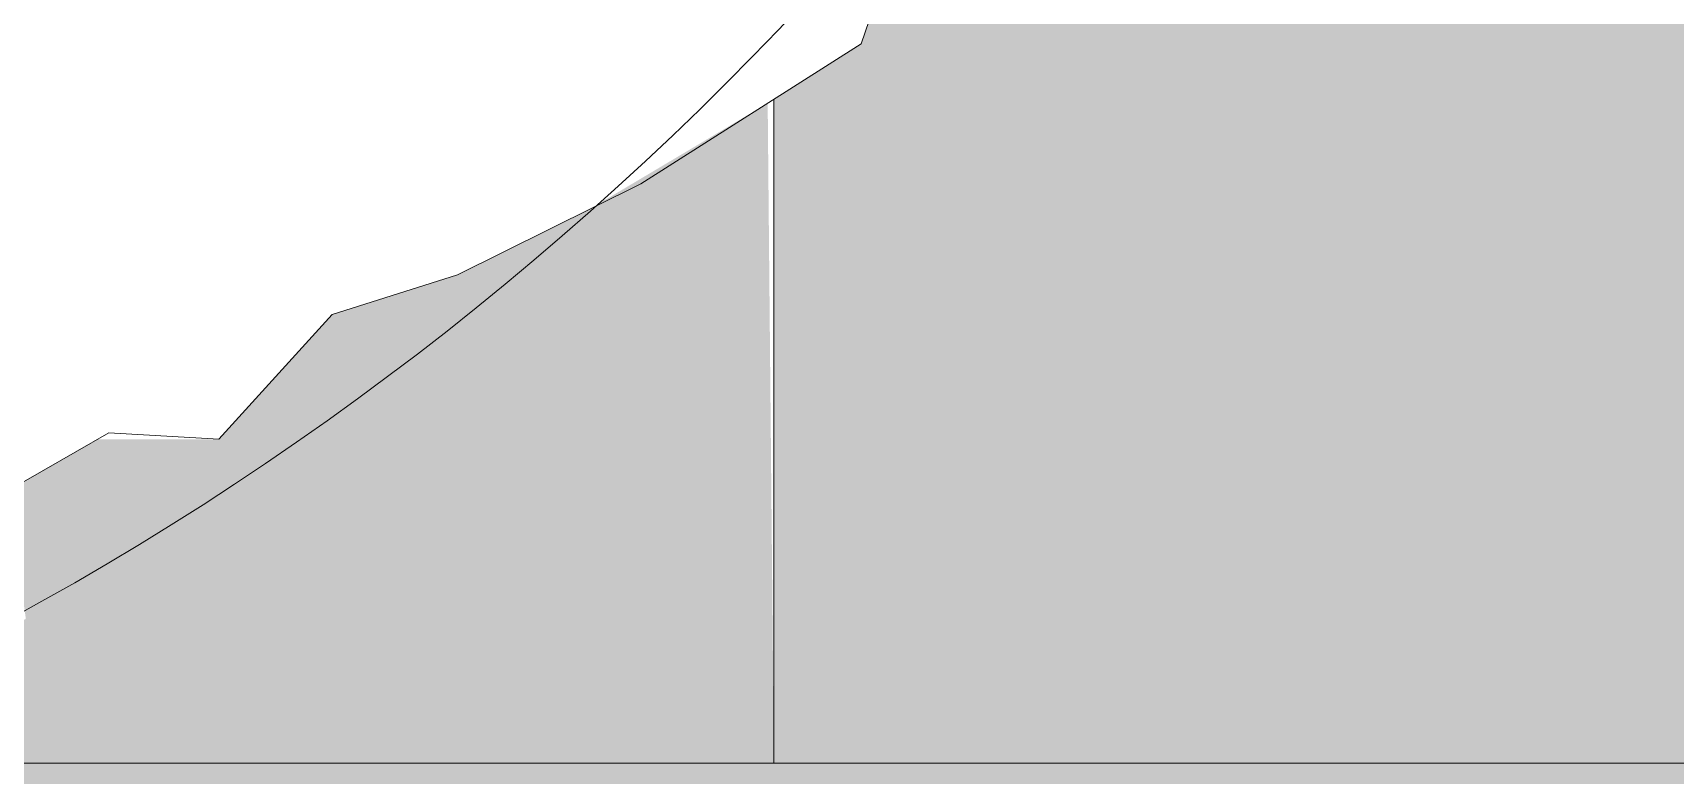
# Model space of a CAD drawing. Header units: metres. Extents: x 3856 to 4207, y -1118 to -691.
# Drawn here: x 3987.157 to 3988.93, y -967.252 to -966.451 of the extents above; entities that cross this region are included whole.
import ezdxf

# ---------------------------------------------------------------- set-up
doc = ezdxf.new("R2010")
doc.units = ezdxf.units.M
for name, color, linetype, lineweight in [('Parking', 7, 'Continuous', 9), ('Planting', 7, 'Continuous', 9), ('Surface Pattern', 7, 'Continuous', 9)]:
    doc.layers.add(name, color=color, linetype=linetype, lineweight=lineweight)

# ---------------------------------------------------------------- blocks, each defined once
blk = doc.blocks.new('M_RPC Árbol - Caducifolio - Chopo de Lombardía - 12_2 metros-V104-IMPLANTACIÓN - KIT COMERCIAL')
at = {"layer": 'Planting'}
for p, q in [((2.4944, -2.3251), (2.5608, -2.1276)), ((2.2565, -2.4761), (2.4944, -2.3251)), ((2.0584, -2.5745), (2.2565, -2.4761)), ((1.9231, -2.617), (2.0584, -2.5745)), ((1.8007, -2.7518), (1.9231, -2.617)), ((1.573, -2.8074), (1.682, -2.745)), ((1.682, -2.745), (1.8007, -2.7518))]:
    blk.add_line(p, q, dxfattribs=at)
blk.add_arc((-0.0275, 0.0085), 3.3603, 180, 360, dxfattribs=at)
blk = doc.blocks.new('Cour Parqueadero verde - 5_00x2_50 p-V1050-IMPLANTACIÓN - KIT COMERCIAL')
at = {"layer": 'Parking', "true_color": 0xc1ce84}
h = blk.add_hatch(color=53, dxfattribs=at)
h.paths.add_polyline_path([(1.0454, -2.5), (1.2454, -2.5), (1.2387, -1.7878), (1.0454, -1.9027), (0.9038, -1.973), (0.7685, -2.0156), (0.6461, -2.1504), (0.5154, -2.1504), (0.4184, -2.2059), (0.4378, -2.3443), (0.1431, -2.5), (0.7685, -2.5)])
h.paths.add_polyline_path([(-0.5825, -2.5), (-0.6339, -2.2597), (-0.5282, -2.1743), (-0.5343, -1.9635), (-0.6274, -1.9382), (-0.6028, -1.9316), (-0.5655, -1.873), (-0.6352, -1.7), (-1.0546, -1.7), (-1.0546, -1.1977), (-1.1268, -0.7912), (-1.2219, -0.6685), (-1.2546, -0.6515), (-1.2546, -1.9526), (-1.2283, -1.9423), (-1.1535, -1.8679), (-1.025, -1.9439), (-0.8377, -1.9826), (-0.7429, -2.3221), (-0.8112, -2.5), (-0.6339, -2.5)])
h.paths.add_polyline_path([(-0.2709, 0.1311), (-0.2521, 0.187), (-0.2678, 0.5186), (-0.1416, 0.5766), (-0.1327, 0.4349), (-0.1739, 0.3125), (-0.207, 0.1329), (-0.2678, 0.1311)])
h.paths.add_polyline_path([(-0.3423, -1.942), (-0.0948, -1.8367), (0.133, -1.8047), (0.2198, -1.7452), (0.3054, -1.7), (0.3054, 2.5), (-0.3146, 2.5), (-0.3146, 0.1298), (-0.2709, 0.1311), (-0.3032, 0.0108), (-0.3146, -0.0506), (-0.3146, -1.7), (-0.4058, -1.701), (-0.3605, -1.879)])
h.paths.add_polyline_path([(1.0454, -1.1888), (1.1019, -1.1672), (1.2454, -1.096), (1.2387, -0.9073), (1.2033, -0.9197), (1.0454, -0.7808), (1.0454, -1.1775)])
h.paths.add_polyline_path([(1.2454, -0.5456), (1.2454, 2.5), (1.0454, 2.5), (1.0454, -0.2295), (1.1587, -0.2674), (1.1713, -0.5244), (1.2387, -0.5436)])
h.paths.add_polyline_path([(-1.0546, -0.4824), (-1.0546, 2.5), (-1.2546, 2.5), (-1.2495, -0.344), (-1.1025, -0.4205), (-1.0734, -0.4581)])
at = {"layer": 'Parking'}
for p, q in [((1.2454, -2.5), (1.2454, -1.7835)), ((0.1431, -2.5), (1.2454, -2.5))]:
    blk.add_line(p, q, dxfattribs=at)
blk = doc.blocks.new('Cour Parqueadero verde - 5_00x2_50 p-V1051-IMPLANTACIÓN - KIT COMERCIAL')
at = {"layer": 'Parking', "true_color": 0xc1ce84}
h = blk.add_hatch(color=53, dxfattribs=at)
h.paths.add_polyline_path([(1.0454, -2.5), (1.2454, -2.5), (1.2454, 2.5), (1.0454, 2.5), (1.0454, -1.7), (0.3054, -1.7), (0.3054, 2.5), (-0.3146, 2.5), (-0.3146, -1.7), (-1.0546, -1.7), (-1.0638, -1.5055), (-1.0938, -1.5261), (-1.1602, -1.7236), (-1.2546, -1.7835), (-1.2546, -2.5), (0.3054, -2.5)])
h.paths.add_polyline_path([(-1.2546, -1.096), (-1.1602, -1.0408), (-1.0546, -0.9737), (-1.0546, -0.8349), (-1.2546, -0.9049), (-1.2546, -1.0791)])
h.paths.add_polyline_path([(-1.1079, -0.5874), (-1.0546, -0.5799), (-1.0546, 2.5), (-1.2546, 2.5), (-1.2546, -0.5456), (-1.1602, -0.5725)])
at = {"layer": 'Parking'}
for p, q in [((-1.2546, -1.7835), (-1.2546, -2.5)), ((-1.2546, -2.5), (1.2454, -2.5))]:
    blk.add_line(p, q, dxfattribs=at)

msp = doc.modelspace()

# ---------------------------------------------------------------- hatches: boundary and pattern name
at = {"layer": 'Surface Pattern', "true_color": 0xcdcdcd}
msp.add_hatch(color=254, dxfattribs=at).paths.add_polyline_path([(3986.6166, -968.2273), (3993.6098, -968.2273), (3993.6098, -967.2388), (3986.8544, -967.2388), (3986.7529, -967.2799), (3986.667, -967.339), (3986.3968, -967.3821), (3986.1917, -967.4764), (3986.1289, -967.2388), (3985.9002, -967.2388), (3985.9709, -967.4133), (3985.9311, -967.4659), (3985.7496, -967.515), (3985.5089, -967.4782), (3985.3805, -967.4022), (3985.2831, -967.4865), (3985.0761, -967.5074), (3984.8987, -967.4934), (3984.7536, -967.4668), (3984.7208, -967.4009), (3984.6155, -967.3216), (3984.3845, -967.3541), (3984.1373, -967.2712), (3984.1286, -967.2388), (3977.1098, -967.2388), (3977.1098, -968.2273), (3986.4129, -968.2273)])

# ---------------------------------------------------------------- block references
at = {"layer": 'Parking'}
for name, p in [('Cour Parqueadero verde - 5_00x2_50 p-V1050-IMPLANTACIÓN - KIT COMERCIAL', (3986.7114, -964.7388)), ('Cour Parqueadero verde - 5_00x2_50 p-V1051-IMPLANTACIÓN - KIT COMERCIAL', (3989.2114, -964.7388))]:
    msp.add_blockref(name, p, dxfattribs=at)
at = {"layer": 'Planting'}
msp.add_blockref('M_RPC Árbol - Caducifolio - Chopo de Lombardía - 12_2 metros-V104-IMPLANTACIÓN - KIT COMERCIAL', (3985.5568, -964.1374), dxfattribs=at)

doc.saveas('drawing.dxf')
